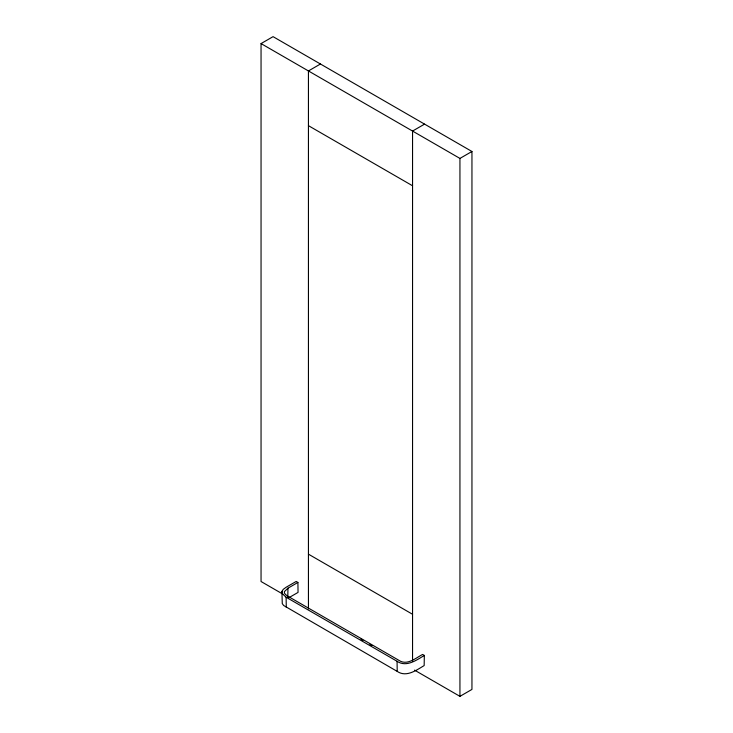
<?xml version="1.0" encoding="UTF-8"?>
<svg xmlns="http://www.w3.org/2000/svg" width="733" height="733" viewBox="0 0 733 733"><rect width="100%" height="100%" fill="white"/><g stroke="black" fill="none" stroke-linecap="round" stroke-linejoin="round"><path stroke-width="1.1" d="M287.794 597.212L287.959 588.196L297.91 582.451L298.047 592.411L288.71 597.798M287.959 588.196L284.395 591.632L284.459 593.079L285.558 594.582L287.932 596.259L398.697 660.213C406.925 665.976 415.51 658.142 422.611 654.432L424.334 655.43L424.16 665.564C416.326 670.246 406.357 677.64 397.222 671.401L283.644 605.485L282.269 603.589L281.93 591.394L283.25 589.35L286.127 587.252L296.178 581.452L297.91 582.451M282.764 594.06L261.049 581.516L261.049 43.586L273.061 36.65L471.951 151.484L471.951 689.414L459.939 696.35L414.53 670.127M320.449 64.009L308.437 70.945L308.437 608.876M424.563 124.124L412.551 131.06L412.551 661.01M261.049 43.586L459.939 158.42L471.951 151.484M424.334 655.43C416.417 660.213 406.293 667.561 397.057 661.276L286.108 597.212L282.022 593.382L281.93 591.394M308.437 125.664L412.551 185.779M308.437 554.157L412.551 614.272M360.993 639.222L362.972 640.367M369.918 644.371L371.897 645.516M286.108 597.212L286.291 607.355M397.057 661.276L397.222 671.401M459.939 158.42L459.939 696.35"/></g></svg>
